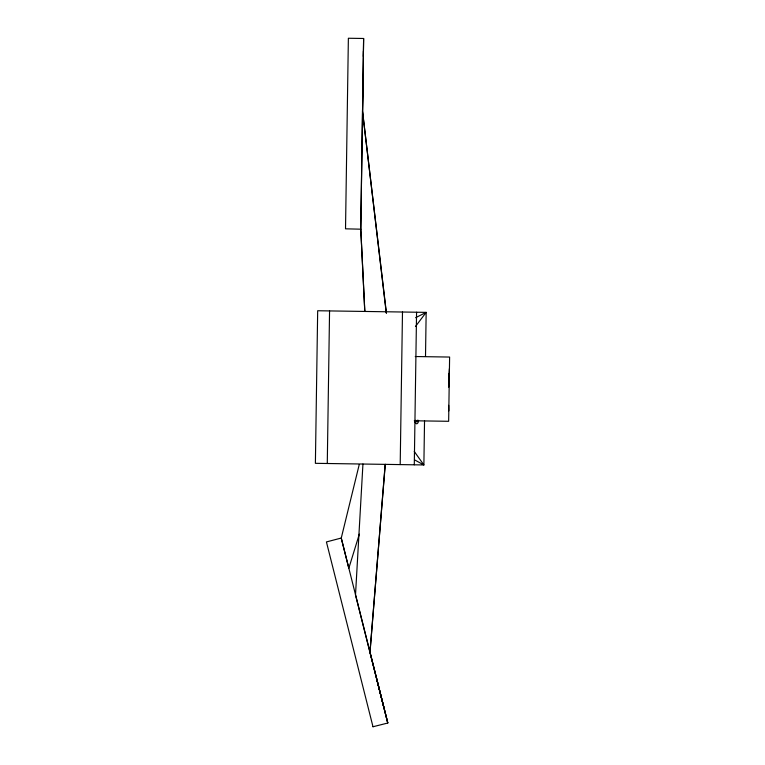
<?xml version="1.0" encoding="UTF-8"?>
<svg xmlns="http://www.w3.org/2000/svg" width="765" height="765" viewBox="0 0 765 765"><rect width="100%" height="100%" fill="white"/><g stroke="black" fill="none" stroke-linecap="round" stroke-linejoin="round"><path stroke-width="1.15" d="M363.624 38.48L360.774 229.118L364.8 311.432L360.764 229.051L363.624 38.48L348.371 38.25L345.522 228.821L360.851 229.194M386.277 313.067L362.553 111.346L362.935 84.217M327.277 463.494L329.562 310.915M363.346 56.419L363.432 51.026M400.2 464.594L402.486 312.015M414.286 464.804L416.571 312.225M424.537 420.846L423.877 464.948L315.39 463.322L317.676 310.743L426.162 312.369L425.503 356.471M448.682 387.167L448.883 373.779M362.945 464.02L355.505 594.912L387.788 723.021L372.995 726.75M448.797 379.086L449.39 368.682M385.178 464.365L370.002 652.344L387.788 723.021L341.257 538.044L326.426 541.936L372.995 726.75M385.264 464.365L369.944 652.335M359.244 464.518L341.247 538.12L348.811 568.28L359.33 534.123M415.443 326.521L426.162 312.369L415.663 317.676M362.505 111.374L386.421 313.067M415.242 356.528L449.61 357.054L448.653 421.295L414.286 420.779M414.592 459.899L423.877 464.948L414.257 451.455M384.049 708.237L376.6 678.67M448.673 405.326L448.806 410.843M418.598 420.329A3.815 1.903 -89.1 0 1 416.734 423.772A3.815 1.903 -89.1 0 1 414.821 420.587M417.652 420.138A1.893 0.947 -89.1 0 1 416.724 421.85A1.893 0.947 -89.1 0 1 415.778 420.272M415.175 421.247A3.815 1.903 -89.1 0 1 414.936 422.127"/></g></svg>
